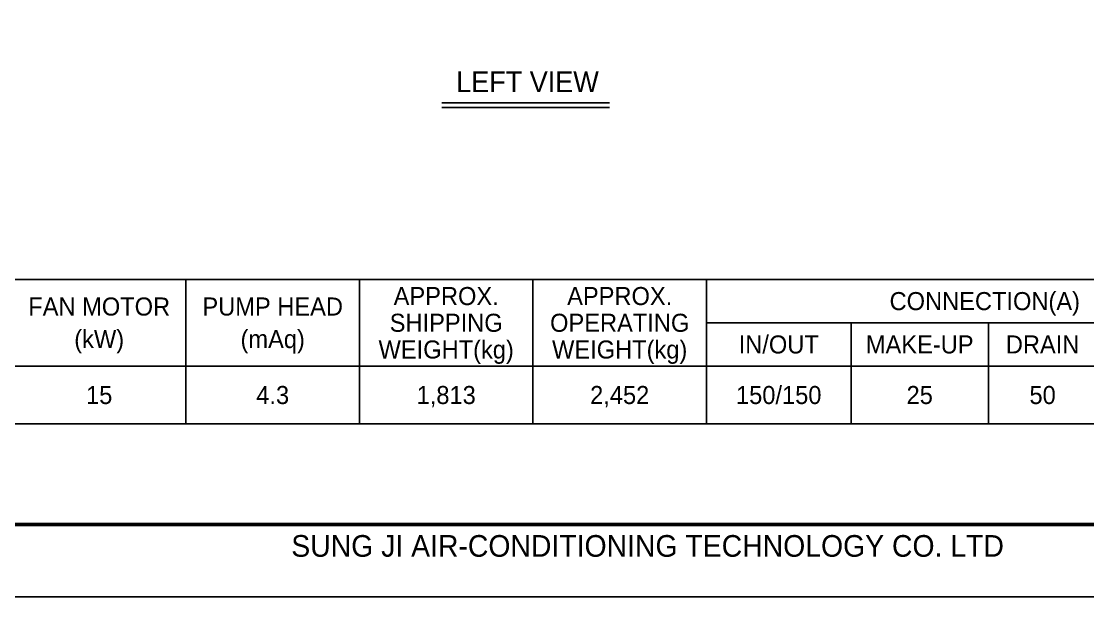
# Model space of a CAD drawing. Header units: millimetres. Extents: x 68455 to 97862, y 44247 to 65042.
# Drawn here: x 76306 to 86631, y 44247 to 49823 of the extents above; entities that cross this region are included whole.
import ezdxf
from ezdxf.enums import TextEntityAlignment as Align

# ---------------------------------------------------------------- set-up
doc = ezdxf.new("R2010")
doc.units = ezdxf.units.MM
for name, color, linetype in [('냉각탑_box', 1, 'Continuous'), ('냉각탑_form', 1, 'Continuous'), ('냉각탑_text', 3, 'Continuous')]:
    doc.layers.add(name, color=color, linetype=linetype)
doc.styles.add('돋움', font='Dotum.ttf')

msp = doc.modelspace()

# ---------------------------------------------------------------- linework, layer by layer
at = {"layer": 'Defpoints'}
msp.add_lwpolyline([(68455.2, 65041.9), (97862.3, 65041.9), (97862.3, 44246.8), (68455.2, 44246.8)], close=True, dxfattribs=at)
at = {"layer": '냉각탑_box'}
for p, q in [((80377, 49034.3), (82000.4, 49034.3)), ((80377, 48987.6), (82000.4, 48987.6)), ((77899.9, 47321.3), (77899.9, 45921.3)), ((79579.9, 47321.3), (79579.9, 45921.3)), ((81259.9, 47321.3), (81259.9, 45921.3)), ((82939.9, 47321.3), (82939.9, 45921.3)), ((82939.9, 46901.3), (88329.9, 46901.3)), ((84339.9, 46901.3), (84339.9, 45921.3)), ((85669.9, 46901.3), (85669.9, 45921.3)), ((73279.9, 46481.3), (88329.9, 46481.3))]:
    msp.add_line(p, q, dxfattribs=at)
msp.add_lwpolyline([(73279.9, 47321.3), (88329.9, 47321.3), (88329.9, 45921.3), (73279.9, 45921.3)], close=True, dxfattribs=at)
at = {"layer": '냉각탑_form', "const_width": 35}
msp.add_lwpolyline([(69155.3, 64341.7), (69155.3, 44946.9), (97162.2, 44946.9), (97162.2, 64341.7)], close=True, dxfattribs=at)

# ---------------------------------------------------------------- texts
at = {"layer": '냉각탑_form', "style": '돋움'}
msp.add_text('SUNG JI AIR-CONDITIONING TECHNOLOGY CO. LTD', height=210.051, dxfattribs=at).set_placement((78920, 44633.8))
at = {"layer": '냉각탑_text', "style": '돋움'}
for s, height, p in [('LEFT VIEW', 199.97, (81206.9, 49236.5)), ('APPROX.', 175, (80419.9, 47160.3)), ('APPROX.', 175, (82099.9, 47160.3)), ('CONNECTION(A)', 175, (85634.9, 47111.3)), ('FAN MOTOR', 175, (77059.9, 47058.8)), ('PUMP HEAD', 175, (78739.9, 47058.8)), ('SHIPPING', 175, (80419.9, 46901.3)), ('OPERATING', 175, (82099.9, 46901.3)), ('(kW)', 175, (77059.9, 46743.8)), ('(mAq)', 175, (78739.9, 46743.8)), ('IN/OUT', 175, (83639.9, 46691.3)), ('MAKE-UP', 175, (85004.9, 46691.3)), ('DRAIN', 175, (86194.9, 46691.3)), ('WEIGHT(kg)', 175, (80419.9, 46642.3)), ('WEIGHT(kg)', 175, (82099.9, 46642.3)), ('15', 175, (77059.9, 46201.3)), ('4.3', 175, (78739.9, 46201.3)), ('1,813', 175, (80419.9, 46201.3)), ('2,452', 175, (82099.9, 46201.3)), ('150/150', 175, (83639.9, 46201.3)), ('25', 175, (85004.9, 46201.3)), ('50', 175, (86194.9, 46201.3))]:
    msp.add_text(s, height=height, dxfattribs=at).set_placement(p, align=Align.MIDDLE_CENTER)

doc.saveas('drawing.dxf')
